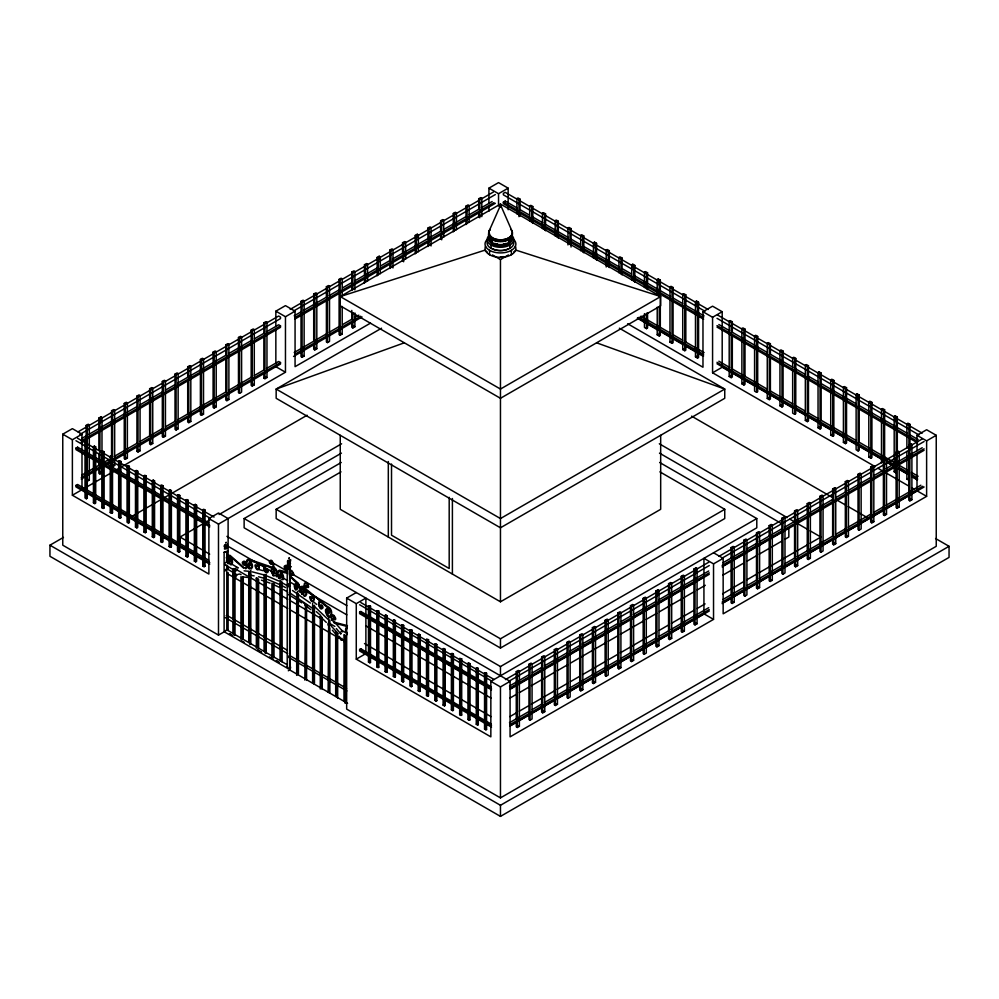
<?xml version="1.0" encoding="UTF-8"?>
<svg xmlns="http://www.w3.org/2000/svg" width="999" height="999" viewBox="0 0 999 999"><rect width="100%" height="100%" fill="white"/><g stroke="black" fill="none" stroke-linecap="round" stroke-linejoin="round"><path stroke-width="1.5" d="M224.176 552.26C231.306 549.225 226.96 553.159 224.113 552.185L224.113 631.718L288.049 668.631L290.609 667.931L290.072 665.309M225.187 547.514L226.074 547.402A2.398 1.386 0 0 0 226.761 547.027L226.186 546.49M288.224 566.708L287.312 568.069L289.635 567.794M288.024 561.176A4.458 2.572 0 0 0 287.662 561.45L287.65 562.974L289.148 563.124A1.761 1.024 0 0 0 289.935 562.674L289.897 561.925M288.861 563.124L289.123 563.024A2.31 1.336 0 0 0 289.772 562.649L289.835 562.087M226.261 557.917L227.51 555.257L230.057 555.394L243.744 567.432A2.298 1.324 60 0 0 244.842 568.056L246.116 567.132A4.695 2.71 60 0 0 246.104 564.672C243.881 558.079 242.495 566.783 244.343 564.16C247.028 567.07 239.048 562.961 243.918 561.163A2.41 1.386 60 0 1 245.18 561.913L246.403 564.235A7.143 4.121 60 0 1 246.403 568.069L245.791 568.881M238.174 568.006C235.302 565.709 233.379 573.276 237.387 569.979M290.097 565.297L289.935 565.684A1.761 1.024 0 0 1 289.148 566.146L287.612 565.259A1.761 1.024 0 0 1 288.087 564.922M288.049 668.631L287.3 666.47M512.475 232.892C510.089 242.882 488.236 242.083 489.123 231.006L500.611 205.082L512.037 231.119M508.466 239.398L508.928 237.812A11.963 6.906 0 0 1 494.48 238.911C490.409 238.087 486.276 233.017 490.097 229.47M249.862 569.043C245.267 567.956 244.643 556.356 250.587 559.827L271.603 567.057L273.089 566.183A4.695 2.71 60 0 0 273.089 563.723C270.854 557.13 269.48 565.834 271.328 563.224C274.051 566.196 266.009 561.962 270.891 560.214A2.41 1.386 60 0 1 272.165 560.976L273.389 563.286A7.18 4.146 60 0 1 273.539 566.595C272.265 571.166 266.446 563.411 264.485 566.957A4.695 2.71 60 0 0 264.485 569.418C266.721 576.011 268.107 567.307 266.258 569.917C263.524 566.97 271.578 571.153 266.683 572.927A2.41 1.386 60 0 1 265.409 572.165L264.186 569.855A7.143 4.121 60 0 1 264.198 566.021L258.341 563.473L259.053 565.147A7.143 4.121 60 0 1 259.053 568.98L257.829 569.892A2.41 1.386 60 0 1 256.556 569.18C251.536 560.614 260.439 567.544 256.968 566.508C255.269 562.474 255.906 571.715 258.753 568.206A4.695 2.71 60 0 0 258.753 565.746L257.043 562.986L250.849 560.926A3.971 2.285 60 0 0 249.425 560.102C245.205 559.989 246.703 566.483 249.413 567.869A3.009 1.736 60 0 0 250.574 568.156L251.835 566.62A5.145 2.972 60 0 0 251.81 564.835L251.161 563.249A1.886 1.086 60 0 0 250.274 562.712C247.802 564.098 250.137 566.708 250.312 564.46C247.964 571.828 248.227 554.445 252.347 564.984A6.494 3.746 60 0 1 252.385 567.145L251.436 568.881M342.195 639.035C342.245 636.825 339.485 640.933 341.583 639.884M225.162 570.117L225.162 570.966M227.56 563.124L227.185 561.65M226.898 546.878L226.723 547.027A2.31 1.336 0 0 1 226.074 547.402M290.072 566.121C293.194 567.207 284.965 569.717 288.024 566.845M288.998 559.952L290.784 559.852L290.447 560.801A4.458 2.572 0 0 1 289.186 561.525L287.537 561.725L287.662 560.639A4.458 2.572 0 0 1 288.024 560.377M287.612 568.831C292.757 569.505 288.074 570.791 287.712 568.718M490.284 229.358L488.898 231.131M290.097 584.79L290.347 582.941M282.804 579.87L283.479 578.359A6.494 3.746 60 0 0 283.441 576.211C279.558 565.809 278.796 582.754 281.468 575.799C281.256 577.684 278.871 575.561 281.368 573.926A1.886 1.086 60 0 1 282.255 574.462L282.892 576.061A5.145 2.972 60 0 1 282.929 577.847L281.668 579.383M299.638 592.132L300.474 590.509L301.798 594.23M225.349 569.83L226.498 568.955M276.548 576.798L277.41 574.937L278.696 578.259M288.998 655.756L288.823 657.417M227.21 544.842L227.397 545.978A4.458 2.572 0 0 1 226.149 546.703L225.225 547.502M288.336 583.766L287.475 585.864L282.979 583.229M227.347 629.795C228.858 628.309 222.065 632.742 225.125 631.293M508.928 237.812L510.826 236.376A11.963 6.906 0 0 0 510.789 229.433M288.311 670.779L290.11 669.692M226.361 561.9L224.6 563.698L224.862 564.735M225.699 630.943L218.494 635.102L62.762 545.192L62.762 434.19L72.378 428.646L81.993 434.19L81.993 449.612M275.849 326.598L275.849 311.176L285.464 305.632L295.067 311.176L295.067 366.67L370.529 323.114M488.923 203.571L488.923 188.162L498.538 182.605L508.154 188.162L508.154 209.74M86.176 442.282L86.176 425.399L88.212 424.225L89.298 424.85L89.298 480.107L87.263 481.281L86.176 480.656M98.864 450.299L98.864 418.069L100.899 416.908L101.985 417.532L101.985 451.286M111.563 456.793L111.563 410.751L113.586 409.578L114.673 410.202L114.673 465.447L112.65 466.62M124.251 403.421L126.286 402.247L127.373 402.872L127.373 458.116L125.337 459.29L124.251 458.666L124.251 403.421L125.337 404.046L127.373 402.872M136.938 443.668L136.938 396.091L138.973 394.917L140.06 395.542L140.06 450.799L138.024 451.973L136.938 451.336L136.938 446.74M149.638 436.338L149.638 388.761L151.661 387.587L152.747 388.211L152.747 443.469L150.724 444.642L149.638 444.018L149.638 439.41M162.325 381.443L164.36 380.269L165.447 380.894L165.447 436.138L163.411 437.312L162.325 436.688L162.325 381.443L163.411 382.068L165.447 380.894M175.025 421.69L175.025 374.113L177.048 372.939L178.134 373.564L178.134 428.808L176.099 429.982L175.025 429.358L175.025 424.75M187.712 377.522L187.712 366.783L189.735 365.609L190.821 366.233L190.821 421.491L188.799 422.652L187.712 422.028L187.712 417.432M200.399 359.453L202.435 358.279L203.521 358.903L203.521 414.16L201.486 415.334L200.399 414.71L200.399 359.453L201.486 360.077L203.521 358.903M213.099 399.7L213.099 352.123L215.122 350.961L216.209 351.586L216.209 406.83L214.173 408.004L213.099 407.38L213.099 402.772M225.786 355.544L225.786 344.805L227.822 343.631L228.896 344.255L228.896 399.5L226.873 400.674L225.786 400.05L225.786 395.442M238.474 337.475L240.509 336.301L241.596 336.925L241.596 392.17L239.56 393.344L238.474 392.719L238.474 337.475L239.56 338.099L241.596 336.925M251.174 377.722L251.174 330.145L253.197 328.971L254.283 329.595L254.283 384.852L252.248 386.026L251.174 385.402L251.174 380.794M263.861 333.566L263.861 322.814L265.896 321.641L266.97 322.265L266.97 377.522L264.947 378.696L263.861 378.072L263.861 373.464M301.024 301.361L303.047 300.187L304.133 300.811L304.133 356.069L302.098 357.242L301.024 356.618L301.024 301.361L302.098 301.985L304.133 300.811M313.711 341.608L313.711 294.031L315.746 292.869L316.82 293.494L316.82 348.738L314.797 349.912L313.711 349.288L313.711 344.68M326.398 297.452L326.398 286.713L328.434 285.539L329.52 286.164L329.52 341.408L327.485 342.582L326.398 341.958L326.398 300.524M342.207 306.456L342.207 334.078L340.172 335.252L339.098 334.628L339.098 279.383L341.121 278.209L342.207 278.833L342.207 295.716M351.785 290.472L351.785 272.053L353.821 270.879L354.895 271.503L354.895 289.922M364.473 275.474L364.473 264.723L366.508 263.549L367.595 264.173L367.595 281.056M377.172 275.811L377.172 257.405L379.195 256.231L380.282 256.855L380.282 273.738M389.86 260.814L389.86 250.075L391.895 248.901L392.969 249.525L392.969 267.944M402.547 253.484L402.547 242.745L404.583 241.571L405.669 242.195L405.669 259.078M415.247 253.833L415.247 235.414L417.27 234.241L418.356 234.865L418.356 251.748M427.934 238.836L427.934 228.084L429.97 226.923L431.044 227.547L431.044 245.954M440.621 231.506L440.621 220.767L442.657 219.593L443.743 220.217L443.743 237.1M453.321 231.855L453.321 213.436L455.344 212.263L456.431 212.887L456.431 229.77M466.009 216.845L466.009 206.106L468.044 204.932L469.118 205.557L469.118 222.44M478.696 209.528L478.696 198.776L480.731 197.602L481.818 198.239L481.818 216.646M86.176 425.399L87.263 426.024L89.298 424.85M98.864 418.069L99.95 418.693L101.985 417.532M112.525 467.532L112.65 411.376L114.673 410.202M136.938 396.091L138.024 396.715L140.06 395.542M149.638 388.761L150.724 389.385L152.747 388.211M175.025 374.113L176.099 374.737L178.134 373.564M187.712 366.783L188.799 367.407L190.821 366.233M213.099 352.123L214.173 352.747L216.209 351.586M225.786 344.805L226.873 345.429L228.896 344.255M251.174 330.145L252.248 330.769L254.283 329.595M263.861 322.814L264.947 323.439L266.97 322.265M313.711 294.031L314.797 294.668L316.82 293.494M326.398 286.713L327.485 287.337L329.52 286.164M339.098 279.383L340.172 280.007L342.207 278.833M351.785 272.053L352.872 272.677L354.895 271.503M364.473 264.723L365.559 265.347L367.595 264.173M377.172 257.405L378.246 258.029L380.282 256.855M389.86 250.075L390.946 250.699L392.969 249.525M402.547 242.745L403.633 243.369L405.669 242.195M415.247 235.414L416.321 236.039L418.356 234.865M427.934 228.084L429.021 228.721L431.044 227.547M440.621 220.767L441.708 221.391L443.743 220.217M453.321 213.436L454.395 214.061L456.431 212.887M466.009 206.106L467.095 206.731L469.118 205.557M478.696 198.776L479.782 199.4L481.818 198.239M78.022 431.855L86.101 427.185M88.799 425.636L123.801 405.419M126.498 403.871L137.275 397.652M139.96 396.091L162.849 382.879M165.547 381.318L174.975 375.886M177.66 374.325L212.675 354.121M215.359 352.56L226.136 346.341M228.821 344.792L251.711 331.568M254.408 330.02L263.836 324.575M266.521 323.027L278.646 316.021L280.507 317.108L280.507 318.581L79.895 434.403M290.172 309.365L300.949 303.147M303.646 301.598L326.536 288.386M329.22 286.825L338.649 281.381M342.682 279.058L352.11 273.614M354.807 272.053L377.697 258.841M380.382 257.292L389.81 251.848M392.507 250.287L427.51 230.082M430.207 228.521L440.971 222.302M443.668 220.754L466.558 207.53M469.255 205.981L478.671 200.537M481.368 198.988L493.481 191.983M293.394 311.139L495.354 194.543M62.762 434.19L72.378 439.747L81.993 434.19M275.849 311.176L285.464 316.72L295.067 311.176M488.923 188.162L498.538 193.706L508.154 188.162M82.068 438.286L86.101 435.951M88.799 434.39L123.801 414.185M126.498 412.624L137.275 406.406M139.96 404.857L162.849 391.645M165.547 390.085L174.975 384.64M177.66 383.092L212.675 362.874M215.359 361.326L226.136 355.107M228.821 353.546L251.711 340.334M254.408 338.786L263.836 333.341M266.521 331.78L278.646 324.787L280.507 325.861L280.507 327.335L81.244 442.382M294.218 315.796L300.949 311.913M303.646 310.352L326.536 297.14M329.22 295.592L338.649 290.147M342.682 287.812L352.11 282.367M354.807 280.819L377.697 267.607M380.382 266.046L389.81 260.602M392.507 259.053L440.971 231.069M443.668 229.508L466.558 216.296M469.255 214.748L478.671 209.303M481.368 207.742L492.145 201.523M81.244 440.909L280.507 325.861M294.73 317.657L494.006 202.61M294.73 319.131L495.354 203.297M85.015 441.808L85.951 441.258L87.3 442.045L86.364 442.582L85.015 441.808L85.015 497.977L86.364 498.751L87.3 498.214L87.263 426.024M209.765 526.86L75.961 449.612L75.961 448.114L77.585 447.177L151.91 490.097M703.621 319.23L503.359 203.609L503.359 202.135L505.182 201.074L517.27 208.067M500.462 204.058L340.247 296.566L340.247 305.806L500.462 398.301L660.676 305.806L660.676 296.566L500.462 204.058L500.462 207.143M516.945 213.923L516.945 198.576L518.006 197.964L520.042 199.151L520.042 209.89M516.945 198.576L518.981 199.763L520.042 199.151M95.704 498.389L95.704 503.059L94.768 503.608L93.431 502.822L93.431 446.665L94.356 446.116L95.704 446.903L95.704 495.267M93.431 446.665L94.768 447.44L95.704 446.903M101.836 451.511L102.772 450.974L104.121 451.748L104.121 507.917L103.184 508.454L101.836 507.679L101.836 451.511L103.184 452.297L104.121 451.748M529.695 221.291L529.695 205.944L530.756 205.332L532.792 206.506L532.792 223.389M529.695 205.944L531.743 207.118L532.792 206.506M110.24 456.368L111.176 455.831L112.525 456.605L111.588 457.142L110.24 456.368L110.24 512.537L111.588 513.311L112.525 512.774L112.525 470.654M491.995 237.812L492.445 239.398M82.068 474.975L84.765 473.414M88.799 471.078L99.575 464.86M103.609 462.537L108.991 459.428M114.385 456.318L123.801 450.874M126.498 449.313L137.275 443.094M139.96 441.546L162.849 428.334M165.547 426.773L174.975 421.328M177.66 419.78L226.136 391.795M228.821 390.234L251.711 377.023M254.408 375.474L263.836 370.03M266.521 368.469L278.646 361.476L280.507 362.55L280.507 364.036L113.549 460.427M294.218 352.485L326.536 333.828M329.22 332.28L339.997 326.061M342.682 324.5L352.11 319.056M354.807 317.507L358.841 315.172M81.244 477.597L110.864 460.502M113.549 458.941L280.507 362.55M294.73 354.345L360.714 316.246M81.244 479.083L110.864 461.975M293.544 356.456L362.05 316.945M542.445 228.646L542.445 213.299L543.506 212.7L545.554 213.873L545.554 224.613M542.445 213.299L544.492 214.485L545.554 213.873M209.765 564.16L75.961 486.913L75.961 485.414L77.585 484.478L110.015 503.209M120.929 475.499L120.929 517.632L120.005 518.169L118.656 517.395L118.656 461.226L119.593 460.689L120.929 461.463L120.929 472.377M136.938 451.336L138.973 450.174L140.06 450.799M263.861 378.072L265.896 376.898L266.97 377.522M118.656 461.226L120.005 462L120.929 461.463M98.864 468.718L98.864 473.326L99.95 473.951L101.985 472.777L101.985 463.573M351.785 322.702L351.785 327.31L352.872 327.934L354.895 326.76L354.895 312.949M72.378 439.747L72.378 495.242L81.993 489.697L88.749 493.593M83.342 488.923L110.29 473.364M112.987 471.803L285.464 372.227L285.464 316.72M127.06 466.083L127.997 465.534L129.346 466.321L129.346 522.489L128.409 523.026L127.06 522.252L127.06 466.083L128.409 466.858L129.346 466.321M555.207 236.014L555.207 220.667L556.256 220.055L558.304 221.229L558.304 238.112M555.207 220.667L557.242 221.84L558.304 221.229M381.556 328.209L276.161 389.061L276.161 398.301L500.462 527.797L724.75 398.301L724.75 389.061L619.368 328.209M492.445 254.932L500.462 259.565L508.466 254.932M513.811 251.848L516.483 250.312L660.676 296.566L500.462 389.061L340.247 296.566L484.44 250.312L487.112 251.848M137.75 522.664L137.75 527.335L136.813 527.884L135.477 527.097L135.477 470.941L136.413 470.392L137.75 471.178L137.75 519.542M135.477 470.941L136.813 471.715L137.75 471.178M567.956 244.917L567.956 228.034L569.018 227.422L571.053 228.596L571.053 247.015M93.431 502.822L94.356 502.285L94.356 446.116M567.956 228.034L569.992 229.208L571.053 228.596M143.881 475.786L144.818 475.249L146.166 476.024L146.166 532.192L145.23 532.729L143.881 531.955L143.881 475.786L145.23 476.573L146.166 476.024M101.836 507.679L102.772 507.142L104.121 507.917M154.57 532.367L154.57 537.05L153.634 537.587L152.298 536.813L152.298 480.644L153.222 480.107L154.57 480.881L154.57 529.245M152.298 480.644L153.634 481.418L154.57 480.881M580.706 250.737L580.706 235.389L581.768 234.777L583.803 235.964L583.803 252.847M580.706 235.389L582.742 236.576L583.803 235.964M935.564 538.511L949.05 546.303L949.05 557.405L500.462 816.395L49.95 556.293L49.95 545.192L63.461 537.387M110.24 512.537L111.176 512L112.525 512.774M160.702 485.502L161.638 484.965L162.987 485.739L162.987 541.908L162.05 542.445L160.702 541.67L160.702 485.502L162.05 486.276L162.987 485.739M593.456 258.104L593.456 242.757L594.517 242.145L596.553 243.319L596.553 260.202M118.656 517.395L119.593 516.858L120.929 517.632M593.456 242.757L595.504 243.931L596.553 243.319M171.391 504.632L171.391 546.765L170.454 547.302L169.106 546.528L169.106 490.359L170.042 489.822L171.391 490.596L171.391 501.51M169.106 490.359L170.454 491.133L171.391 490.596M131.868 516.396L152.085 504.72M154.783 503.171L161.526 499.275M164.223 497.714L169.618 494.605M172.315 493.044L307.118 415.222M179.808 509.49L179.808 551.61L178.871 552.16L177.522 551.373L177.522 495.217L178.459 494.667L179.808 495.454L179.808 506.368M177.522 495.217L178.871 495.991L179.808 495.454M606.206 266.995L606.206 250.112L607.267 249.5L609.315 250.687L609.315 267.57M606.206 250.112L608.254 251.298L609.315 250.687M135.477 527.097L136.413 526.56M185.926 500.062L186.863 499.525L188.212 500.299L188.212 556.468L187.275 557.005L185.926 556.231L185.926 500.062L187.275 500.849L188.212 500.299M618.968 272.827L618.968 257.48L620.017 256.868L622.065 258.042L622.065 268.793M143.881 531.955L144.818 531.418L146.166 532.192M196.616 556.643L196.616 561.326L195.679 561.863L194.343 561.088L194.343 504.92L195.28 504.383L196.616 505.157L196.616 553.521M618.968 257.48L621.003 258.654L622.065 258.042M194.343 504.92L195.679 505.694L196.616 505.157M152.298 536.813L153.222 536.276M205.032 561.5L205.032 566.183L204.096 566.72L202.747 565.946L202.747 509.777L203.684 509.24L205.032 510.014L205.032 558.379M202.747 509.777L204.096 510.551L205.032 510.014M631.718 280.195L631.718 264.847L632.779 264.236L634.815 265.409L634.815 282.292M631.718 264.847L633.753 266.021L634.815 265.409M160.702 541.67L161.638 541.133M72.378 495.242L208.878 574.05L208.878 518.556L218.494 512.999L228.109 518.556L228.109 563.261M180.045 543.219L180.045 537.05L202.922 523.838M205.619 522.29L209.665 519.955M219.081 514.51L341.596 443.781M169.106 546.528L170.042 545.978L171.391 546.765M644.467 287.55L644.467 272.203L645.529 271.591L647.564 272.777L647.564 283.516M644.467 272.203L646.515 273.389L647.564 272.777M208.878 518.556L218.494 524.1L341.446 453.121M177.522 551.373L178.459 550.836L179.808 551.61M657.217 294.917L657.217 279.57L658.279 278.958L660.314 280.132L660.314 327.709M713.536 619.38L703.933 613.823L703.933 558.329L713.536 563.873L713.536 619.38L510.077 736.85L510.077 681.343L244.131 527.809L244.131 518.556L341.258 462.475M657.217 279.57L659.265 280.744L660.314 280.132M185.926 556.231L186.863 555.694L188.212 556.468M659.902 471.865L724.75 509.303L724.75 518.556L500.462 648.051L276.161 518.556L276.161 509.303L341.021 471.865M194.343 561.088L195.28 560.551L195.28 504.383M669.979 286.925L671.028 286.313L673.076 287.5L673.076 342.744L672.015 343.356L669.979 342.182L669.979 286.925L672.015 288.112L673.076 287.5M202.747 565.946L203.684 565.409L205.032 566.183M685.826 345.504L685.826 350.112L684.765 350.724L682.729 349.538L682.729 294.293L683.778 293.681L685.826 294.855L685.826 305.607M682.729 294.293L684.765 295.467L685.826 294.855M644.467 313.636L644.467 327.46L646.515 328.634L647.564 328.022L647.564 312.675M695.479 301.661L696.54 301.049L698.576 302.222L698.576 357.467L697.514 358.079L695.479 356.905L695.479 301.661L697.514 302.834L698.576 302.222M657.217 307.192L657.217 334.815L658.279 334.203M657.217 334.815L659.265 336.001L660.314 335.389L660.314 330.781M627.647 323.751L702.971 367.232L702.971 311.725L712.574 306.181L722.19 311.725L722.19 367.232L742.369 378.883M702.971 311.725L712.574 317.282L722.19 311.725M669.979 342.182L671.028 341.571M289.673 567.782L290.859 566.733L290.247 566.133M732.317 335.589L732.317 377.035L731.231 377.659L729.195 376.486L729.195 321.228L730.281 320.604L732.317 321.778L732.317 332.517M682.729 349.538L683.778 348.926M729.195 321.228L731.231 322.402L732.317 321.778M745.004 379.757L745.004 384.353L743.918 384.977L741.882 383.816L741.882 328.559L742.969 327.934L745.004 329.108L745.004 376.685M695.479 356.905L696.54 356.293M741.882 328.559L743.918 329.732L745.004 329.108M297.277 591.92L296.691 598.189M754.582 335.889L755.669 335.264L757.692 336.438L757.692 391.683L756.605 392.307L754.582 391.133L754.582 335.889L756.605 337.063L757.692 336.438M305.419 604.308L304.832 680.082M712.574 317.282L712.574 372.777L722.19 367.232M770.391 357.58L770.391 399.013L769.305 399.637L767.269 398.464L767.269 343.219L768.356 342.595L770.391 343.768L770.391 354.508M767.269 343.219L769.305 344.393L770.391 343.768M729.195 376.486L730.281 375.861M917.007 450.724L917.007 435.302L926.622 429.757L936.238 435.302L936.238 546.303L500.462 797.889L346.665 709.103L346.665 598.101L356.268 592.557M783.079 401.735L783.079 406.343L781.992 406.968L779.957 405.794L779.957 350.537L781.043 349.912L783.079 351.086L783.079 398.663M320.267 617.132L322.202 617.557L320.267 617.132L320.267 688.998M779.957 350.537L781.992 351.71L783.079 351.086M328.708 616.583L328.122 692.12M346.665 598.101L356.268 603.646L365.884 598.101L365.884 652.06M741.882 383.816L742.969 383.179M792.657 357.867L793.743 357.242L795.766 358.416L795.766 413.661L794.68 414.298L792.657 413.124L792.657 357.867L794.68 359.041L795.766 358.416M368.481 605.856L370.504 606.218L370.504 662.387L369.805 662.787L368.481 662.025L368.481 605.856L370.504 606.218M491.52 689.822L359.64 613.673L359.64 612.175L360.839 611.488L491.383 686.85M376.773 610.639L378.796 611.001L378.796 667.17L378.097 667.569L376.773 666.808L376.773 610.639L378.796 611.001M808.466 416.396L808.466 420.991L807.379 421.615L805.344 420.442L805.344 365.197L806.43 364.573L808.466 365.746L808.466 413.324M805.344 365.197L807.379 366.371L808.466 365.746M387.088 667.27L387.088 671.952L386.388 672.364L385.065 671.59L385.065 615.421L385.751 615.022L387.088 615.784L387.088 664.16M385.065 615.421L387.088 615.784M767.269 398.464L768.356 397.839M821.153 423.713L821.153 428.321L820.067 428.946L818.044 427.772L818.044 372.527L819.118 371.903L821.153 373.077L821.153 420.654M393.344 620.217L395.379 620.579L395.379 676.748L394.68 677.147L393.344 676.373L393.344 620.217L395.379 620.579M818.044 372.527L820.067 373.701L821.153 373.077M779.957 405.794L781.043 405.169M401.635 624.999L403.671 625.362L403.671 681.53L402.972 681.93L401.635 681.168L401.635 624.999L403.671 625.362M491.52 727.122L359.64 650.973L359.64 649.475L360.839 648.788L491.383 724.15M830.731 379.857L831.817 379.22L833.84 380.394L833.84 435.651L832.754 436.276L830.731 435.102L830.731 379.857L832.754 381.019L833.84 380.394M356.268 603.646L356.268 659.153L365.884 653.596M409.927 629.782L411.963 630.144L411.963 686.313L411.263 686.713L409.927 685.951L409.927 629.782L411.963 630.144M843.418 387.175L844.505 386.551L846.54 387.724L846.54 442.982L845.454 443.606L843.418 442.432L843.418 387.175L845.454 388.349L846.54 387.724M368.481 662.025L370.504 662.387M420.254 686.425L420.254 691.108L419.555 691.508L418.219 690.734L418.219 634.577L418.918 634.165L420.254 634.939L420.254 683.304M418.219 634.577L420.254 634.939M376.773 666.808L378.796 667.17M805.344 420.442L806.43 419.817M426.511 639.36L428.534 639.722L428.534 695.891L427.847 696.291L426.511 695.529L426.511 639.36L428.534 639.722M859.227 445.704L859.227 450.299L858.141 450.924L856.118 449.762L856.118 394.505L857.192 393.881L859.227 395.055L859.227 442.632M340.247 435.302L340.247 509.303L500.462 601.798L660.676 509.303L660.676 435.302M856.118 394.505L858.141 395.679L859.227 395.055M385.065 671.59L387.088 671.952M436.825 658.553L436.825 700.674L436.126 701.073L434.802 700.311L434.802 644.143L435.502 643.743L436.825 644.505L436.825 655.431M434.802 644.143L436.825 644.505M818.044 427.772L819.118 427.147M393.344 676.373L395.379 676.748M868.805 401.835L869.892 401.211L871.915 402.385L871.915 457.629L870.841 458.254L868.805 457.08L868.805 401.835L870.841 403.009L871.915 402.385M445.117 663.336L445.117 705.456L444.418 705.868L443.094 705.094L443.094 648.938L443.793 648.526L445.117 649.3L445.117 660.214M443.094 648.938L445.117 649.3M401.635 681.168L403.671 681.53M453.409 705.569L453.409 710.252L452.709 710.651L451.386 709.889L451.386 653.721L452.085 653.321L453.409 654.083L453.409 702.447M830.731 435.102L831.817 434.478M451.386 653.721L453.409 654.083M881.493 462.874L881.493 409.165L882.579 408.541L884.615 409.715L884.615 457.28M881.493 409.165L883.528 410.339L884.615 409.715M459.677 658.503L461.7 658.865L461.7 715.034L461.001 715.434L459.677 714.672L459.677 658.503L461.7 658.865M276.161 509.303L500.462 638.798L724.75 509.303M843.418 442.432L844.505 441.808M418.219 690.734L418.918 690.334L418.918 634.165M894.192 464.06L894.192 416.483L895.266 415.859L897.302 417.033L897.302 452.335M467.969 663.299L469.992 663.661L469.992 719.817L469.293 720.229L467.969 719.455L467.969 663.299L469.992 663.661M894.192 416.483L896.215 417.657L897.302 417.033M426.511 695.529L427.21 695.117M478.284 682.479L478.284 724.612L477.584 725.012L476.261 724.25L476.261 668.081L476.96 667.682L478.284 668.443L478.284 679.37M476.261 668.081L478.284 668.443M906.88 448.376L906.88 423.813L907.966 423.189L909.989 424.363L909.989 444.318M906.88 423.813L908.915 424.987L909.989 424.363M434.802 700.311L436.825 700.674M484.552 672.864L486.575 673.226L486.575 729.395L485.876 729.794L484.552 729.033L484.552 672.864L486.575 673.226M244.131 518.556L500.462 666.545L756.792 518.556L756.792 527.809L490.846 681.343L490.846 736.85L356.268 659.153M868.805 457.08L869.892 456.456M443.094 705.094L445.117 705.456M516.271 719.18L516.271 671.603L518.294 670.429L519.38 671.053L519.38 726.31L517.345 727.484L516.271 726.86L516.271 722.252M528.958 664.285L530.993 663.111L532.067 663.736L532.067 718.98L530.044 720.154L528.958 719.53L528.958 664.285L530.044 664.909L532.067 663.736M541.645 656.955L543.681 655.781L544.767 656.405L544.767 711.65L542.732 712.824L541.645 712.2L541.645 656.955L542.732 657.579L544.767 656.405M554.345 697.202L554.345 649.625L556.368 648.451L557.454 649.075L557.454 704.32L555.419 705.494L554.345 704.869L554.345 700.274L543.581 706.405M567.032 642.295L569.068 641.121L570.142 641.745L570.142 697.002L568.119 698.176L567.032 697.552L567.032 642.295L568.119 642.919L570.142 641.745M579.72 634.964L581.755 633.791L582.842 634.427L582.842 689.672L580.806 690.846L579.72 690.222L579.72 634.964L580.806 635.589L582.842 634.427M592.419 675.224L592.419 627.647L594.442 626.473L595.529 627.097L595.529 682.342L593.493 683.516L592.419 682.891L592.419 678.284M605.107 620.317L607.142 619.143L608.216 619.767L608.216 675.012L606.193 676.186L605.107 675.561L605.107 620.317L606.193 620.941L608.216 619.767M617.794 612.986L619.83 611.813L620.916 612.437L620.916 667.694L618.881 668.868L617.794 668.231L617.794 612.986L618.881 613.611L620.916 612.437M630.494 616.408L630.494 605.656L632.517 604.482L633.603 605.107L633.603 660.364L631.568 661.538L630.494 660.913L630.494 656.306M643.181 598.339L645.217 597.165L646.291 597.789L646.291 653.034L644.268 654.208L643.181 653.583L643.181 598.339L644.268 598.963L646.291 597.789M655.868 591.008L657.904 589.835L658.99 590.459L658.99 645.704L656.955 646.877L655.868 646.253L655.868 591.008L656.955 591.633L658.99 590.459M668.568 594.417L668.568 583.678L670.591 582.504L671.678 583.129L671.678 638.386L669.642 639.547L668.568 638.923L668.568 634.328M681.256 576.348L683.291 575.174L684.365 575.799L684.365 631.056L682.342 632.23L681.256 631.605L681.256 576.348L682.342 576.972L684.365 575.799M693.943 569.018L695.978 567.857L697.065 568.481L697.065 623.726L695.029 624.899L693.943 624.275L693.943 569.018L695.029 569.642L697.065 568.481M731.106 558.316L731.106 547.564L733.141 546.391L734.228 547.015L734.228 602.272L732.192 603.446L731.106 602.822L731.106 598.214M743.805 540.247L745.828 539.073L746.915 539.697L746.915 594.942L744.879 596.116L743.805 595.491L743.805 540.247L744.879 540.871L746.915 539.697M756.493 580.494L756.493 532.917L758.528 531.743L759.602 532.367L759.602 587.612L757.579 588.786L756.493 588.161L756.493 583.553M769.18 536.326L769.18 525.586L771.216 524.413L772.302 525.037L772.302 580.294L770.266 581.455L769.18 580.831L769.18 576.236M781.88 518.256L783.903 517.082L784.989 517.707L784.989 572.964L782.954 574.138L781.88 573.513L781.88 518.256L782.954 518.881L784.989 517.707M794.567 521.678L794.567 510.926L796.603 509.765L797.677 510.389L797.677 565.634L795.654 566.808L794.567 566.183L794.567 561.575M807.254 514.348L807.254 503.608L809.29 502.435L810.376 503.059L810.376 558.304L808.341 559.477L807.254 558.853L807.254 554.245M819.954 496.278L821.977 495.104L823.064 495.729L823.064 550.973L821.028 552.147L819.954 551.523L819.954 496.278L821.028 496.903L823.064 495.729M832.642 536.525L832.642 488.948L834.677 487.774L835.751 488.399L835.751 543.656L833.728 544.83L832.642 544.205L832.642 539.597M845.329 492.37L845.329 481.618L847.364 480.444L848.451 481.068L848.451 536.326L846.415 537.499L845.329 536.875L845.329 495.429M858.029 474.3L860.052 473.126L861.138 473.751L861.138 528.995L859.103 530.169L858.029 529.545L858.029 474.3L859.103 474.925L861.138 473.751M870.716 466.97L872.751 465.796L873.825 466.421L873.825 521.665L871.802 522.839L870.716 522.215L870.716 466.97L871.802 467.594L873.825 466.421M883.403 470.379L883.403 459.64L885.439 458.466L886.525 459.09L886.525 514.348L884.49 515.509L883.403 514.885L883.403 473.451M896.103 452.31L898.126 451.136L899.212 451.76L899.212 507.017L897.177 508.191L896.103 507.567L896.103 452.31L897.177 452.934L899.212 451.76M908.79 444.98L910.826 443.818L911.9 444.443L911.9 499.687L909.877 500.861L908.79 500.237L908.79 444.98L909.877 445.616L911.9 444.443M451.386 709.889L453.409 710.252M516.271 671.603L517.345 672.227L519.38 671.053M554.345 649.625L555.419 650.249L557.454 649.075M592.419 627.647L593.493 628.271L595.529 627.097M630.494 605.656L631.568 606.281L633.603 605.107M668.568 583.678L669.642 584.303L671.678 583.129M731.106 547.564L732.192 548.189L734.228 547.015M756.493 532.917L757.579 533.541L759.602 532.367M769.18 525.586L770.266 526.211L772.302 525.037M794.567 510.926L795.654 511.55L797.677 510.389M807.254 503.608L808.341 504.233L810.376 503.059M832.642 488.948L833.728 489.572L835.751 488.399M845.329 481.618L846.415 482.242L848.451 481.068M883.403 459.64L884.49 460.264L886.525 459.09M505.419 679.607L529.657 665.621M532.355 664.06L541.783 658.628M544.467 657.067L567.357 643.856M570.054 642.295L579.482 636.863M582.167 635.302L618.518 614.31M621.216 612.762L630.644 607.317M633.329 605.769L656.218 592.544M658.915 590.996L668.343 585.551M671.028 584.003L708.728 562.237M718.918 556.356L744.505 541.583M747.19 540.022L756.618 534.59M759.315 533.029L782.205 519.817M784.889 518.256L794.317 512.824M797.015 511.263L832.017 491.058M836.063 488.723L845.479 483.279M848.176 481.73L871.066 468.506M873.763 466.958L922.227 438.973M508.641 681.38L709.253 565.559M722.127 558.129L924.1 441.521M490.846 681.343L500.462 686.9L510.077 681.343M713.536 563.873L723.151 558.329L723.151 613.823L926.622 496.353L926.622 440.859L917.007 435.302M926.622 440.859L936.238 435.302M459.677 714.672L461.7 715.034M509.465 686.038L528.309 675.162M532.355 672.827L541.783 667.382M544.467 665.834L567.357 652.609M570.054 651.061L579.482 645.616M582.167 644.068L618.518 623.076M621.216 621.515L630.644 616.083M633.329 614.522L656.218 601.311M658.915 599.75L708.728 570.991M722.964 562.774L744.505 550.337M747.19 548.788L756.618 543.344M759.315 541.795L782.205 528.571M784.889 527.022L833.366 499.038M836.063 497.477L845.479 492.045M848.176 490.484L871.066 477.272M873.763 475.711L883.178 470.279M885.876 468.718L922.227 447.727M509.977 687.899L709.253 572.852M722.127 565.409L924.1 448.813M509.89 688.848L515.284 685.739M519.33 683.403L527.41 678.733M531.456 676.398L540.884 670.953M543.581 669.405L546.278 667.844M548.975 666.296L553.021 663.96M557.055 661.625L565.147 656.955M570.529 653.846L578.621 649.175M581.318 647.614L590.746 642.17M594.792 639.835L605.569 633.616M608.266 632.055L617.694 626.61M620.391 625.049L625.786 621.94M632.517 618.056L643.306 611.825M647.34 609.49L655.431 604.832M659.477 602.497L667.557 597.827M671.603 595.491L681.031 590.047M683.728 588.486L693.169 583.041M697.202 580.706L703.945 576.823M724.163 565.147L730.893 561.263M733.591 559.702L741.67 555.032M748.413 551.148L753.808 548.026M759.19 544.917L765.933 541.033M771.315 537.924L782.105 531.693M786.151 529.358L788.835 527.809L788.835 537.05L784.802 539.385M509.977 689.372L709.253 574.325M722.127 566.883L924.1 450.287M894.192 467.132L894.192 471.74L895.266 471.116M467.969 719.455L469.992 719.817M509.89 698.101L516.633 694.218M519.33 692.657L528.758 687.212M531.456 685.651L554.358 672.427M557.055 670.866L567.844 664.647M570.529 663.086L605.569 642.869M608.266 641.308L617.694 635.864M620.391 634.303L643.306 621.078M646.003 619.517L656.78 613.299M659.477 611.738L694.505 591.52M697.202 589.959L705.294 585.289M722.814 575.174L744.367 562.724M747.065 561.176L756.493 555.731M759.19 554.17L782.105 540.946M476.261 724.25L478.284 724.612M906.88 451.436L906.88 479.07L907.966 478.446M484.552 729.033L486.575 729.395M509.89 716.608L516.62 712.724M519.305 711.163L528.733 705.719M531.431 704.17L554.308 690.958M557.005 689.397L567.782 683.179M570.466 681.63L579.895 676.186M582.592 674.637L605.469 661.425M608.166 659.864L617.594 654.42M620.279 652.871L656.63 631.88M659.328 630.332L668.756 624.887M671.44 623.339L694.33 610.114M697.027 608.566L705.094 603.896M722.602 593.793L744.143 581.356M746.84 579.807L756.255 574.363M758.953 572.814L807.417 544.83M810.114 543.269L820.878 537.05L810.114 530.831M509.465 722.727L528.309 711.85M532.355 709.515L541.783 704.07M544.467 702.522L567.357 689.31M570.054 687.749L618.518 659.765M621.216 658.204L630.644 652.772M633.329 651.211L656.218 637.999M658.915 636.438L668.343 631.006M671.028 629.445L708.728 607.679M722.964 599.475L744.505 587.037M747.19 585.476L756.618 580.032M759.315 578.483L782.205 565.272M784.889 563.711L794.317 558.266M797.015 556.718L833.366 535.726M836.063 534.178L845.479 528.733M848.176 527.172L871.066 513.961M873.763 512.412L883.178 506.968M885.876 505.407L920.878 485.202M509.977 724.587L709.253 609.54M722.127 602.097L922.751 486.276M509.89 725.848L516.633 721.965M519.33 720.404L528.758 714.959M531.456 713.398L540.884 707.954M557.055 698.626L566.483 693.181M570.529 690.846L578.608 686.176M581.306 684.615L605.569 670.616M608.254 669.055L617.694 663.611M620.391 662.062L629.82 656.618M632.517 655.057L643.294 648.838M645.991 647.277L656.768 641.058M659.465 639.497L667.544 634.827M670.242 633.279L681.018 627.047M683.716 625.499L693.144 620.054M697.19 617.719L703.933 613.823M722.976 602.834L731.056 598.164M733.753 596.603L743.181 591.158M747.227 588.823L755.306 584.165M759.352 581.83L782.267 568.606M784.952 567.045L794.392 561.6M797.09 560.039L819.992 546.815M822.689 545.267L832.117 539.822M836.163 537.487L845.591 532.042M848.288 530.481L857.716 525.037M860.414 523.476L871.19 517.257M873.888 515.696L883.316 510.252M886.013 508.703L895.454 503.246M898.138 501.698L908.928 495.479M911.612 493.918L917.007 490.809L926.622 496.353M509.977 726.061L709.253 611.013M722.127 603.571L924.1 486.975M49.95 545.192L500.462 805.294L949.05 546.303M226.174 615.709L227.185 615.534L287.013 650.074M230.969 565.059L232.405 563.099A6.494 3.746 60 0 0 232.355 560.951C228.509 550.561 227.672 567.469 230.394 560.539C230.02 562.2 227.859 560.389 230.282 558.666A1.886 1.086 60 0 1 231.169 559.203L231.818 560.801A5.145 2.972 60 0 1 231.843 562.587L230.582 564.123A3.009 1.736 60 0 1 229.42 563.836C226.711 562.449 225.212 555.956 229.433 556.068A3.971 2.285 60 0 1 230.856 556.893L243.519 568.069M288.024 563.336A4.458 2.572 0 0 0 287.662 563.611L287.312 564.56L289.148 564.672M404.333 342.807L276.161 389.061L500.462 518.556L724.75 389.061L596.59 342.807M287.287 572.177L279.52 570.204L278.209 570.841L277.372 572.939L276.199 569.43L273.539 566.595M241.059 574.675C240.035 572.539 233.004 576.186 236.338 576.972M288.873 563.099L288.199 562.712A1.761 1.024 0 0 0 287.612 563.061L289.148 563.948A1.761 1.024 0 0 0 289.935 563.498L289.897 562.749A2.398 1.386 0 0 1 289.123 563.036M288.249 564.722L289.186 564.485A4.458 2.572 0 0 0 290.447 563.761L290.247 562.624M287.362 573.201L281.943 572.152A3.971 2.285 60 0 0 280.507 571.328C276.448 571.153 277.722 577.285 280.145 578.846M225.212 546.94L224.275 546.778L224.613 545.829A4.458 2.572 0 0 1 225.399 545.304M237.013 574.787L227.21 568.931M244.106 570.841L248.339 571.241M248.726 575.412L249.875 575.574L249.875 571.178M244.168 577.072L248.414 577.472M334.166 623.051L347.202 626.485M249.837 575.212L254.158 575.874M227.21 544.043L227.397 545.179A4.458 2.572 0 0 1 226.149 545.904L224.275 545.966L224.613 545.017A4.458 2.572 0 0 1 225.399 544.492M227.21 547.002L227.397 548.139A4.458 2.572 0 0 1 226.149 548.863L224.488 549.063L224.613 547.976A4.458 2.572 0 0 1 225.399 547.464M290.247 560.476L290.447 561.613A4.458 2.572 0 0 1 289.186 562.337L287.612 562.237A1.761 1.024 0 0 1 288.087 561.9M304.071 596.241L305.644 596.066L306.606 594.293A6.706 3.871 60 0 0 306.568 592.095C302.647 581.543 301.923 598.801 304.583 591.708C304.358 593.618 301.973 591.47 304.47 589.797A1.873 1.086 60 0 1 305.369 590.334L306.019 591.957A5.307 3.059 60 0 1 306.044 593.768L304.782 595.342A2.985 1.723 60 0 1 303.621 595.054C300.224 593.693 299.825 585.252 304.62 587.649M252.26 571.84L265.384 575.299L278.733 580.993M256.343 578.471L257.68 578.746L257.68 633.89L256.343 633.129L256.343 577.684L257.68 578.446M258.978 569.58L263.399 570.741M258.529 576.773L262.937 577.946M347.452 625.661L334.265 622.19A2.26 1.311 60 0 1 333.379 621.74L331.893 619.105A4.845 2.797 60 0 1 331.893 616.608C335.127 613.111 335.015 622.752 333.616 617.981C330.706 619.58 339.136 622.177 334.091 615.596A2.385 1.374 60 0 0 332.817 614.885L331.593 615.809A7.368 4.258 60 0 0 331.593 619.717L331.755 620.254M297.727 591.308C301.948 591.396 299.488 584.79 297.365 583.229A3.934 2.273 60 0 0 295.929 582.405L290.209 576.698A3.809 2.198 60 0 1 289.623 575.237A7.368 4.258 60 0 1 289.323 573.376M265.297 579.195L264.061 578.796L264.061 574.425M261.426 580.169L265.846 581.58M267.582 579.432L279.92 584.627M265.634 581.505L270.08 583.154M273.276 567.37C276.311 568.319 279.171 576.723 274.275 575.799A3.009 1.736 60 0 1 273.114 574.75L271.865 571.753A5.145 2.972 60 0 1 271.89 570.004L272.527 569.155A1.886 1.086 60 0 1 273.426 569.655C275.649 572.539 273.838 574.512 273.376 571.366C275.212 579.57 275.449 564.747 271.341 569.53A6.494 3.746 60 0 0 271.303 571.64L273.264 575.911M320.916 602.135L319.193 602.946A4.845 2.797 60 0 0 319.193 605.444C321.441 612.137 322.827 603.271 320.966 605.943C318.231 602.959 326.323 607.18 321.403 609.003A2.385 1.374 60 0 1 320.13 608.241L318.893 605.894A7.368 4.258 60 0 1 318.906 601.997C321.94 600.137 311.9 595.142 313.748 596.865A7.368 4.258 60 0 1 313.736 600.774L312.512 601.698A2.385 1.374 60 0 1 311.238 600.998C306.181 592.257 315.172 599.375 311.651 598.264C309.952 594.18 310.589 603.571 313.449 599.987A4.845 2.797 60 0 0 313.449 597.477C312.188 592.557 304.982 591.833 304.358 586.55A7.405 4.271 60 0 1 304.508 583.354L305.744 582.429A2.385 1.374 60 0 1 307.018 583.141C312.138 591.458 303.109 585.314 306.581 585.701C308.104 590.172 307.867 580.581 304.807 584.153A4.845 2.797 60 0 0 304.807 586.65L306.293 589.285L327.385 606.443C335.976 609.989 329.682 625.212 325.587 611.788A6.706 3.871 60 0 1 325.624 609.64C329.757 604.77 329.495 619.817 327.672 611.488C328.159 614.785 329.932 612.599 327.709 609.752A1.873 1.086 60 0 0 326.823 609.253L326.173 610.127A5.307 3.059 60 0 0 326.149 611.912L327.41 614.947A2.985 1.723 60 0 0 328.571 616.008C333.104 617.045 330.906 609.565 328.571 608.091A3.934 2.273 60 0 0 327.135 607.267L320.816 602.085M347.315 627.822L346.191 627.684L345.691 628.858A6.706 3.871 60 0 0 345.654 631.018L347.078 634.677M274.538 585.064L279.021 587.212M342.545 631.88A1.548 0.737 -52.5 0 0 342.445 631.193L342.27 631.106A1.548 0.737 -52.5 0 0 340.909 631.93L340.746 632.217A1.548 0.737 -52.5 0 0 340.572 633.566L340.746 633.653M281.044 585.164L285.552 587.562M280.045 585.352L281.181 585.951M281.181 587.637L280.057 587.05L280.045 660.576M289.335 592.607L311.9 607.892M288.286 594.43L301.785 602.847M517.27 199.3L505.182 192.32L503.359 193.369L503.359 194.842L704.969 311.251M519.967 200.849L529.37 206.281M532.055 207.842L542.807 214.048M545.504 215.597L568.344 228.796M571.041 230.344L619.43 258.279M622.115 259.827L631.518 265.259M634.215 266.82L670.504 287.762M673.189 289.323L708.141 309.49M717.532 314.985L729.645 321.99M732.342 323.539L767.344 343.756M770.042 345.304L792.931 358.516M795.616 360.077L805.044 365.522M807.741 367.07L818.506 373.289M821.203 374.85L856.205 395.055M858.903 396.615L907.367 424.6M910.064 426.148L922.177 433.141M717.007 318.319L918.968 434.927M519.967 209.615L529.37 215.047M532.055 216.596L542.807 222.802M545.504 224.363L568.344 237.55M571.041 239.098L580.444 244.53M583.129 246.091L619.43 267.045M622.115 268.594L631.518 274.026M634.215 275.574L670.504 296.528M673.189 298.077L682.604 303.509M685.289 305.07L704.108 315.934M718.868 324.525L729.645 330.744M732.342 332.305L767.344 352.51M770.042 354.071L792.931 367.282M795.616 368.831L805.044 374.275M807.741 375.836L818.506 382.055M821.203 383.604L856.205 403.821M858.903 405.369L907.367 433.354M910.064 434.915L918.143 439.572M503.359 202.135L703.621 317.757M717.007 325.599L917.619 441.433M717.007 327.085L917.619 442.907M640.933 316.146L670.504 333.216M673.189 334.765L682.604 340.197M685.289 341.758L704.108 352.622M718.868 361.213L729.645 367.432M732.342 368.993L767.344 389.198M770.042 390.759L792.931 403.971M795.616 405.532L805.044 410.964M807.741 412.525L818.506 418.743M821.203 420.292L856.205 440.509M858.903 442.058L895.254 463.049M897.951 464.61L907.367 470.042M911.413 472.377L918.143 476.261M639.11 317.195L703.621 354.445M717.007 362.3L894.729 464.91M898.775 467.232L909.54 473.451M912.237 475.012L917.619 478.121M637.762 317.894L703.621 355.919M717.007 363.773L883.965 460.164M886.65 461.713L892.045 464.822M898.775 468.706L909.54 474.925M912.237 476.486L917.619 479.595M637.262 318.194L657.442 329.845M660.127 331.393L682.991 344.593M685.676 346.154L703.171 356.243M745.054 380.432L754.47 385.864M757.155 387.412L792.132 407.604M796.166 409.94L805.581 415.372M808.266 416.92L831.131 430.119M833.815 431.68L843.231 437.112M845.928 438.661L856.68 444.88M859.377 446.428L882.242 459.627M886.275 461.963L892.994 465.846M898.376 468.943L907.791 474.388M911.825 476.71L917.207 479.82M894.192 471.74L896.215 472.914L896.215 466.77M906.88 479.07L908.915 480.244L908.915 458.753M712.574 372.777L875.311 466.733M878.009 468.281L883.391 471.391M886.076 472.952L908.94 486.151M911.625 487.699L914.322 489.248M910.826 499.063L911.9 499.687M898.126 506.393L899.212 507.017M885.439 513.711L886.525 514.348M691.57 416.146L833.316 497.989M837.362 500.324L845.466 504.994M848.163 506.555L867.057 517.47M872.751 521.041L873.825 521.665M847.364 535.701L848.451 536.326M834.677 543.031L835.751 543.656M659.328 443.781L787.224 517.619M789.922 519.18L807.417 529.283M659.477 453.121L782.105 523.913M659.665 462.475L756.792 518.556M809.29 557.679L810.376 558.304M796.603 565.009L797.677 565.634M353.821 326.136L354.895 326.76M771.216 579.657L772.302 580.294M341.121 333.454L342.207 334.078M713.536 552.772L723.151 558.329M758.528 586.987L759.602 587.612M315.746 348.114L316.82 348.738M733.141 601.648L734.228 602.272M303.047 355.444L304.133 356.069M275.849 366.67L285.464 372.227M695.978 623.101L697.065 623.726M683.291 630.431L684.365 631.056M253.197 384.228L254.283 384.852M670.591 637.749L671.678 638.386M657.904 645.079L658.99 645.704M227.822 398.876L228.896 399.5M215.122 406.206L216.209 406.83M632.517 659.74L633.603 660.364M202.435 413.536L203.521 414.16M619.83 667.07L620.916 667.694M189.735 420.854L190.821 421.491M177.048 428.184L178.134 428.808M594.442 681.718L595.529 682.342M164.36 435.514L165.447 436.138M111.563 410.751L112.65 411.376M581.755 689.048L582.842 689.672M151.661 442.844L152.747 443.469M556.368 703.696L557.454 704.32M126.286 457.492L127.373 458.116M77.585 438.274L151.91 481.193M154.608 482.754L214.073 517.082M360.839 602.572L494.068 679.495M75.961 440.709L209.765 517.957M359.64 604.77L491.52 680.918M543.681 711.026L544.767 711.65M113.586 464.822L114.673 465.447M154.608 491.658L208.679 522.864M75.961 448.114L209.765 525.362M359.64 612.175L491.52 688.323M226.91 536.363L287.55 571.378M291.583 573.701L346.84 605.606M365.709 616.495L372.44 620.391M381.88 625.836L384.565 627.384M387.262 628.945L392.657 632.055M399.4 635.951L402.085 637.499M406.131 639.835L408.828 641.395M412.874 643.731L419.605 647.614M422.302 649.175L433.079 655.394M437.125 657.729L442.52 660.839M447.902 663.96L451.948 666.296M454.645 667.844L457.342 669.405M461.388 671.74L464.073 673.289M472.165 677.959L476.211 680.294M478.896 681.855L481.593 683.403M484.29 684.964L489.685 688.074M100.899 472.152L101.985 472.777M226.91 545.616L287.55 580.619M290.247 582.18L346.84 614.86M365.709 625.749L491.033 698.101M226.773 552.072L226.798 561.388L228.134 563.698M518.294 725.686L519.38 726.31M88.212 479.483L89.298 480.107M227.51 561.688L237.737 567.594M180.045 537.05L209.665 554.158M236.588 569.705L247.352 575.923M250.05 577.472L287.749 599.238M290.434 600.786L321.403 618.668M329.483 623.339L334.865 626.435M341.596 630.332L345.642 632.654M364.485 643.543L491.033 716.608M224.638 564.597L235.314 570.766M232.904 572.989L234.053 573.638L234.053 568.518M112.712 504.77L151.91 527.397M154.608 528.958L208.679 560.164M343.993 639.81L345.142 640.471L345.142 635.252L343.993 634.59L343.993 687.262L345.142 687.924M75.961 485.414L209.765 562.649M359.64 649.475L491.52 725.624M91.458 495.154L94.156 496.715M98.214 499.063L102.26 501.398M104.97 502.959L107.667 504.52M117.133 509.977L119.83 511.538M122.54 513.099L126.586 515.447M129.296 517.007L131.993 518.568M141.458 524.025L144.156 525.586M148.214 527.934L150.911 529.495M154.97 531.83L157.68 533.391M164.435 537.287L169.842 540.409M172.54 541.97L177.947 545.092M180.644 546.653L184.703 549M190.11 552.122L194.168 554.457M198.214 556.793L206.331 561.475M227.16 573.513L240.622 581.281M243.319 582.842L287.749 608.491M290.434 610.039L342.944 640.359M371.266 656.705L373.963 658.266M406.256 676.91L410.289 679.245M418.369 683.903L422.402 686.238M431.83 691.67L434.515 693.219M449.325 701.773L452.01 703.321M456.056 705.656L458.741 707.205M480.269 719.642L482.967 721.191M343.993 641.533L345.142 642.195L345.142 703.358M85.951 497.427L87.3 498.214M127.997 521.703L129.346 522.489M410.626 685.551L411.963 686.313M248.726 628.721L249.875 629.382L249.875 577.335L248.726 577.197L248.726 642.507M280.045 646.803L281.181 647.464L281.181 580.968M225.162 617.544L287.637 653.608M290.022 655.756L346.528 688.373M296.691 659.952L297.839 660.614L297.839 592.919M304.832 664.647L305.981 665.309L305.981 605.319L304.832 604.657L305.981 605.481M320.267 673.563L321.616 674.337L321.616 617.894M328.122 678.096L329.27 678.758M337.075 683.266L335.689 682.467L335.689 632.417M296.691 661.65L297.839 662.312L297.839 674.637M320.267 675.262L321.616 676.036L321.616 688.373M328.122 679.795L329.27 680.456M337.075 684.964L335.689 684.165L335.689 696.503M345.142 689.622L343.993 688.96L343.993 701.286M288.986 657.554L346.84 690.946M287.05 664.635L226.798 629.845L226.798 617.732M241.483 640.734L244.156 642.27M269.53 656.93L273.539 659.24M347.59 703.371L289.623 669.904L289.623 594.842M283.504 589.597L286.875 591.558M292.495 590.496L310.402 603.096M296.691 597.327L297.839 598.051M297.814 599.75L296.691 599.05L296.691 675.386M304.358 586.55L301.698 586.338L300.512 588.536L298.351 583.241L291.159 576.96L289.885 574.537A4.845 2.797 60 0 1 289.897 572.04C293.057 568.493 293.132 578.271 291.621 573.414C288.636 574.85 297.165 577.747 292.095 571.028A2.385 1.374 60 0 0 290.821 570.317L289.598 571.241A7.368 4.258 60 0 0 289.323 572.702M306.268 606.118L310.726 609.627M312.225 600.711L316.683 604.457M312.625 608.99L313.873 610.039M312.625 610.739L313.873 611.788M314.822 606.805L327.872 619.23M316.358 611.638L320.791 615.609M320.167 616.445L326.323 622.402M320.267 617.432L321.616 618.706M328.122 623.314L329.27 624.487M328.122 624.213L329.27 625.399L329.27 620.454M328.122 625.112L329.27 626.311L329.27 692.794M329.595 624.238L338.112 633.591M334.153 621.578L342.445 631.193M335.689 633.341L337.075 634.902M332.392 630.244L336.601 635.002M336.326 628.521L340.572 633.578M339.011 636.276L340.671 638.249M296.204 590.072L294.942 587.037A5.307 3.059 60 0 1 294.967 585.264L295.617 584.39A1.873 1.086 60 0 1 296.503 584.89C298.664 588.236 297.04 589.285 296.341 586.738C298.651 594.942 298.289 579.757 294.418 584.777A6.706 3.871 60 0 0 294.38 586.925L295.329 589.81M287.55 567.744C284.166 562.662 285.327 571.94 286.313 568.169C288.549 571.94 280.981 566.52 285.751 565.359A2.41 1.386 60 0 1 287.025 566.121L288.037 567.782M336.288 631.793L337.674 634.253L337.674 698.363M347.115 633.641L346.203 631.131A5.307 3.059 60 0 1 346.241 629.358L346.878 628.483A1.873 1.086 60 0 1 347.177 628.558M226.498 560.451L226.773 561.351M917.007 453.808L917.007 490.809M910.826 443.818L910.826 446.878M909.877 445.616L909.877 500.861M908.915 424.987L908.915 446.478M908.915 449.55L908.915 455.681M897.177 452.934L897.177 508.191M896.215 417.657L896.215 454.495M896.215 457.567L896.215 463.698M895.266 415.859L895.266 418.931M884.49 460.264L884.49 515.509M883.528 410.339L883.528 462.512M872.751 465.796L872.751 468.868M871.802 467.594L871.802 522.839M870.841 403.009L870.841 458.254M859.103 474.925L859.103 530.169M858.141 395.679L858.141 450.924M857.192 393.881L857.192 396.953M846.415 482.242L846.415 537.499M845.454 388.349L845.454 443.606M834.677 487.774L834.677 490.846M833.728 489.572L833.728 544.83M832.754 381.019L832.754 436.276M821.028 496.903L821.028 552.147M820.067 373.701L820.067 428.946M819.118 371.903L819.118 374.975M808.341 504.233L808.341 559.477M807.379 366.371L807.379 421.615M807.254 517.42L807.254 551.186M795.654 511.55L795.654 566.808M794.68 359.041L794.68 414.298M794.567 524.75L794.567 558.503M782.954 518.881L782.954 574.138M781.992 351.71L781.992 406.968M770.266 526.211L770.266 581.455M769.305 344.393L769.305 399.637M769.18 539.398L769.18 573.164M757.579 533.541L757.579 588.786M756.605 337.063L756.605 392.307M744.879 540.871L744.879 596.116M743.918 329.732L743.918 384.977M732.192 548.189L732.192 603.446M731.231 322.402L731.231 377.659M731.106 561.376L731.106 595.142M697.514 302.834L697.514 358.079M696.54 301.049L696.54 304.108M695.978 567.857L695.978 570.916M695.029 569.642L695.029 624.899M685.826 308.679L685.826 342.432M684.765 295.467L684.765 350.724M682.342 576.972L682.342 632.23M672.015 288.112L672.015 343.356M669.642 584.303L669.642 639.547M668.568 597.489L668.568 631.256M659.265 280.744L659.265 296.091M659.265 306.83L659.265 336.001M658.279 278.958L658.279 282.03M657.904 589.835L657.904 592.907M656.955 591.633L656.955 646.877M647.564 286.588L647.564 289.66M646.515 273.389L646.515 288.736M646.515 313.286L646.515 328.634M644.268 598.963L644.268 654.208M633.753 266.021L633.753 281.368M632.779 264.236L632.779 267.295M631.568 606.281L631.568 661.538M630.494 619.467L630.494 653.234M622.065 271.865L622.065 274.925M621.003 258.654L621.003 274.001M618.881 613.611L618.881 668.868M608.254 251.298L608.254 266.646M606.193 620.941L606.193 676.186M595.504 243.931L595.504 259.278M594.517 242.145L594.517 245.217M593.493 628.271L593.493 683.516M582.742 236.576L582.742 251.923M580.806 635.589L580.806 690.846M569.992 229.208L569.992 244.555M568.119 642.919L568.119 698.176M557.242 221.84L557.242 237.188M555.419 650.249L555.419 705.494M545.554 227.685L545.554 230.757M544.492 214.485L544.492 229.832M542.732 657.579L542.732 712.824M531.743 207.118L531.743 222.465M530.044 664.909L530.044 720.154M520.042 212.962L520.042 216.034M518.981 199.763L518.981 216.646M517.345 672.227L517.345 727.484M511.363 250.312L511.363 254.757M509.902 245.03L509.902 248.364M508.928 239.66L508.928 242.62M508.466 242.357L508.466 244.206M505.182 201.074L505.182 202.56M500.462 259.565L500.462 601.798M500.462 638.798L500.462 648.051M500.462 666.545L500.462 675.799M500.462 686.9L500.462 797.889M500.462 805.294L500.462 816.395M498.538 193.706L498.538 206.044M492.445 244.206L492.445 242.357A11.326 6.543 0 0 1 489.522 239.423M491.995 239.66L491.995 242.62M491.021 245.03L491.021 248.364M489.56 250.312L489.56 254.757M488.923 206.656L488.923 211.276M485.876 673.638L485.876 729.794M479.782 199.4L479.782 217.819M478.696 212.587L478.696 217.195M477.584 668.843L477.584 725.012M476.96 667.682L476.96 723.838M469.293 664.06L469.293 720.229M468.668 662.886L468.668 666.008M467.095 206.731L467.095 223.614M466.009 219.917L466.009 224.525M461.001 659.278L461.001 715.434M454.395 214.061L454.395 230.944M452.709 654.482L452.709 710.651M452.397 498.513L452.397 574.05M449.188 497.327L449.188 568.506L391.521 535.202L391.521 464.036M444.418 649.7L444.418 705.868M443.793 648.526L443.793 659.452M443.793 662.574L443.793 704.695M441.708 221.391L441.708 239.81M440.621 234.578L440.621 239.173M436.126 644.917L436.126 701.073M429.021 228.721L429.021 245.592M427.934 241.908L427.934 246.503M427.847 640.122L427.847 696.291M419.555 635.339L419.555 691.508M417.27 234.241L417.27 237.312M416.321 236.039L416.321 252.922M411.263 630.556L411.263 686.713M403.633 243.369L403.633 261.788M402.972 625.761L402.972 681.93M402.547 256.556L402.547 261.164M394.68 620.978L394.68 677.147M394.043 619.805L394.043 675.973M390.946 250.699L390.946 267.582M389.86 263.886L389.86 268.494M388.311 461.513L388.311 537.05M386.388 616.196L386.388 672.364M385.751 615.022L385.751 618.144M379.195 256.231L379.195 259.29M378.246 258.029L378.246 274.912M378.097 611.4L378.097 667.569M369.805 606.618L369.805 662.787M365.559 265.347L365.559 282.23M364.473 278.534L364.473 283.142M360.839 611.488L360.839 612.986M360.839 648.788L360.839 650.287M352.872 272.677L352.872 289.56M352.872 312.587L352.872 327.934M351.785 310.427L351.785 319.63M345.729 636.463L345.729 703.021M340.172 280.007L340.172 335.252M337.075 634.59L337.075 697.302M329.857 620.304L329.857 624.899M329.857 627.959L329.857 692.319M327.485 287.337L327.485 342.582M322.202 619.093L322.202 689.435M320.866 616.783L320.866 687.137M314.797 294.668L314.797 349.912M314.46 605.294L314.46 683.428M313.873 605.581L313.873 669.867L312.625 669.155L312.625 603.384M313.873 683.903L313.873 671.565L312.625 670.853L312.625 683.179M306.568 606.518L306.568 680.406M305.981 667.007L305.981 679.345M302.098 301.985L302.098 357.242M298.426 594.118L298.426 674.163M289.897 567.669L289.897 668.681M289.623 569.517L289.623 587.125M289.623 588.623L289.623 593.98M287.213 567.769L287.213 666.97M282.13 581.967L282.13 662.075M281.181 649.125L281.181 661.238M280.045 580.307L280.045 586.188M275.849 329.67L275.849 363.586M274.013 583.291L274.013 657.392M273.077 583.841L273.077 642.782L271.928 642.12L271.928 583.179M273.077 656.555L273.077 644.442L271.928 643.781L271.928 657.28M266.246 574.675L266.246 652.909M265.297 575.062L265.297 580.044L264.061 579.657L264.061 637.574L265.297 638.286L265.297 580.906M265.297 639.959L265.297 653.458M264.947 323.439L264.947 378.696M264.061 639.248L264.061 651.36M263.861 336.626L263.861 370.392M258.629 579.445L258.629 648.513M257.68 647.677L257.68 635.564L256.343 634.79L256.343 648.289M252.248 330.769L252.248 386.026M250.811 570.279L250.811 643.993M249.875 631.043L249.875 644.542M248.726 571.453L248.726 576.298M243.269 576.573L243.269 638.099M242.32 576.76L242.32 625.024L240.934 624.225L240.934 576.71M242.32 638.811L242.32 626.698L240.934 625.898L240.934 639.385M239.56 338.099L239.56 393.344M235.002 569.53L235.002 634.865M234.053 621.915L234.053 635.414M232.904 569.13L232.904 573.826M232.904 621.253L232.904 633.366M228.109 566.346L228.109 569.43M228.109 572.514L228.109 629.545M226.873 345.429L226.873 400.674M226.798 565.034L226.798 570.292M226.798 571.141L226.798 616.058M225.786 358.616L225.786 392.382M218.494 524.1L218.494 635.102M214.173 352.747L214.173 408.004M204.096 510.551L204.096 566.72M201.486 360.077L201.486 415.334M195.679 505.694L195.679 561.863M188.799 367.407L188.799 422.652M187.712 380.594L187.712 414.36M187.275 500.849L187.275 557.005M178.871 495.991L178.871 552.16M178.459 494.667L178.459 497.789M176.099 374.737L176.099 429.982M170.454 491.133L170.454 547.302M170.042 489.822L170.042 492.932M163.411 382.068L163.411 437.312M162.05 486.276L162.05 542.445M153.634 481.418L153.634 537.587M153.222 480.107L153.222 483.229M150.724 389.385L150.724 444.642M145.23 476.573L145.23 532.729M138.024 396.715L138.024 451.973M136.813 471.715L136.813 527.884M128.409 466.858L128.409 523.026M125.337 404.046L125.337 459.29M120.005 462L120.005 518.169M111.588 457.142L111.588 513.311M111.176 455.831L111.176 458.953M103.184 452.297L103.184 508.454M101.985 454.358L101.985 460.502M100.899 416.908L100.899 419.967M99.95 418.693L99.95 473.951M98.864 453.371L98.864 459.515M98.864 462.587L98.864 465.646M94.768 447.44L94.768 503.608M86.364 442.582L86.364 498.751M81.993 452.697L81.993 488.149M77.585 447.177L77.585 448.676M503.396 256.631A11.326 6.543 0 0 1 500.462 256.855M515.347 246.154A15.41 8.891 0 0 1 500.462 257.355A15.41 8.891 0 0 1 485.576 246.154M513.811 239.573A15.41 8.891 0 0 1 500.462 252.922A15.41 8.891 0 0 1 487.112 239.573M508.466 248.651A11.326 6.543 0 0 1 492.445 248.651M513.361 240.921A13.349 7.705 0 0 1 500.462 250.624A13.349 7.705 0 0 1 487.562 240.921M512.025 235.727A13.349 7.705 0 0 1 500.462 247.29A13.349 7.705 0 0 1 488.898 235.727M511.788 239.585A11.326 6.543 0 0 1 500.462 246.116A11.326 6.543 0 0 1 489.135 239.585M511.401 239.423A11.326 6.543 0 0 1 510.277 240.996M506.131 243.394A11.326 6.543 0 0 1 503.396 244.043M497.527 244.043A11.326 6.543 0 0 1 494.792 243.394M512.025 235.939A11.963 6.906 0 0 1 500.462 244.643A11.963 6.906 0 0 1 488.898 235.939M512.025 232.979A11.963 6.906 0 0 1 500.462 241.683A11.963 6.906 0 0 1 488.898 232.979M511.788 234.765A11.326 6.543 0 0 1 500.462 241.308A11.326 6.543 0 0 1 489.135 234.765M287.837 587.737A1.511 0.874 -60.2 0 1 287.949 586.438M288.137 586.088A1.511 0.874 -60.2 0 1 288.374 585.789M289.186 585.289A1.511 0.874 -60.2 0 1 289.635 585.402M341.183 633.603A1.548 0.737 -52.5 0 1 340.671 633.703M303.471 602.772A139.61 80.607 60 0 1 306.843 605.244M225.662 542.694L226.361 542.469L225.662 542.694M288.711 558.316L289.398 558.104L288.711 558.316M234.053 575.337L232.904 574.675L232.904 619.592L234.053 620.254L234.053 575.337M232.143 635.289L229.47 633.741L232.143 635.339M261.513 652.247L257.505 649.937L261.513 652.297M278.871 662.275L276.211 660.726L278.871 662.325"/></g></svg>
